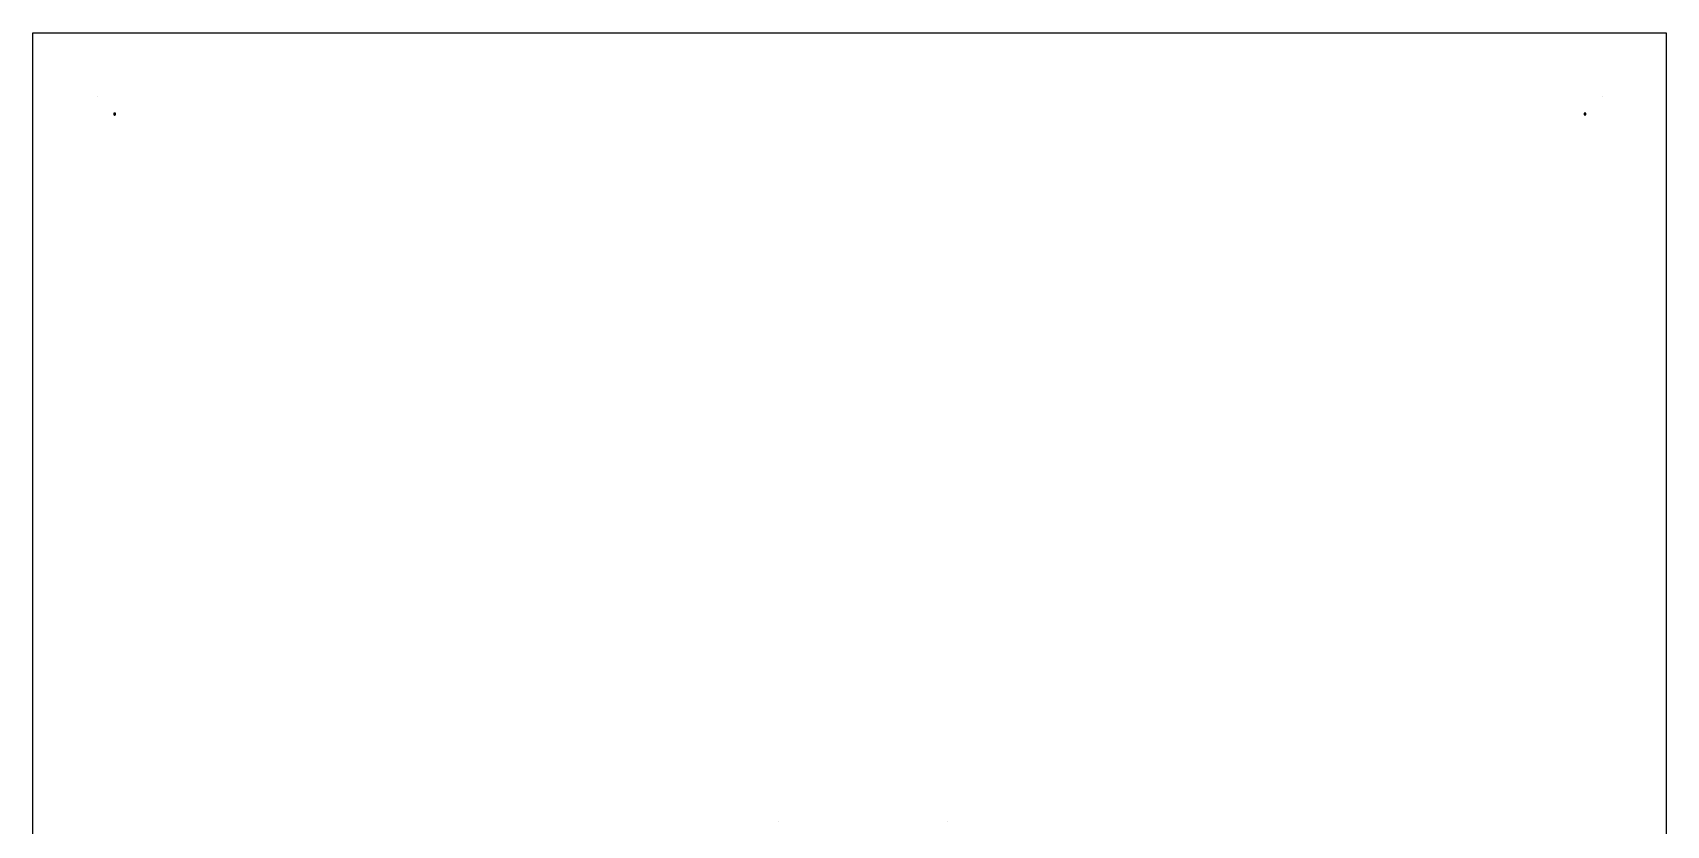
# Model space of a CAD drawing. Extents: x 5 to 20005, y 4 to 20004.
# Drawn here: x 5 to 20005, y 10303 to 20004 of the extents above; entities that cross this region are included whole.
import ezdxf

# ---------------------------------------------------------------- set-up
doc = ezdxf.new("R2010")
doc.units = 0
doc.layers.get('0').update_dxf_attribs({"linetype": 'CONTINUOUS'})
for name, color, linetype in [('1', 5, 'CONTINUOUS'), ('LAYER1', 4, 'CONTINUOUS'), ('LAYER2', 3, 'CONTINUOUS'), ('LAYER5', 1, 'CONTINUOUS')]:
    doc.layers.add(name, color=color, linetype=linetype)

msp = doc.modelspace()

# ---------------------------------------------------------------- linework, layer by layer
msp.add_lwpolyline([(5.107283551121376, 20004.03816852117), (20005.10728355112, 20004.03816852117), (20005.10728355112, 4.038168521167868), (5.107283551121376, 4.038168521167868), (5.107283551121376, 20004.03816852117)])
at = {"layer": '1'}
for points in [[(9137.141215841975, 10354.08631853202), (9137.211215841984, 10354.08631853202), (9137.211215841984, 10354.15631853202), (9137.141215841975, 10354.15631853202)], [(11209.1592682208, 10354.08631853202), (11209.22926822081, 10354.08631853202), (11209.22926822081, 10354.15631853202), (11209.1592682208, 10354.15631853202)]]:
    msp.add_lwpolyline(points, close=True, dxfattribs=at)
at = {"layer": 'LAYER1'}
for p, q in [((798.8847835511178, 19217.88566852116), (798.9547835511248, 19217.88566852116)), ((798.8847835511178, 19217.81566852116), (798.8847835511178, 19217.88566852116)), ((798.9547835511248, 19217.81566852116), (798.8847835511178, 19217.81566852116)), ((798.9547835511248, 19217.88566852116), (798.9547835511248, 19217.81566852116)), ((19218.88478355112, 19217.88566852116), (19218.95478355112, 19217.88566852116)), ((19218.88478355112, 19217.81566852116), (19218.88478355112, 19217.88566852116)), ((19218.95478355112, 19217.81566852116), (19218.88478355112, 19217.81566852116)), ((19218.95478355112, 19217.88566852116), (19218.95478355112, 19217.81566852116))]:
    msp.add_line(p, q, dxfattribs=at)
for points in [[(1008.669783551121, 18992.85066852117), (1009.169783551121, 18992.85066852117), (1009.169783551121, 18992.35066852117), (1008.669783551121, 18992.35066852117), (1008.669783551121, 18992.85066852117)], [(19008.66978355112, 18992.85066852117), (19009.16978355112, 18992.85066852117), (19009.16978355112, 18992.35066852117), (19008.66978355112, 18992.35066852117), (19008.66978355112, 18992.85066852117)]]:
    msp.add_lwpolyline(points, dxfattribs=at)
at = {"layer": 'LAYER2'}
for p, q in [((798.8847835511178, 19217.88566852116), (798.9547835511248, 19217.88566852116)), ((798.8847835511178, 19217.81566852116), (798.8847835511178, 19217.88566852116)), ((798.9547835511248, 19217.81566852116), (798.8847835511178, 19217.81566852116)), ((798.9547835511248, 19217.88566852116), (798.9547835511248, 19217.81566852116)), ((19218.88478355112, 19217.88566852116), (19218.95478355112, 19217.88566852116)), ((19218.88478355112, 19217.81566852116), (19218.88478355112, 19217.88566852116)), ((19218.95478355112, 19217.81566852116), (19218.88478355112, 19217.81566852116)), ((19218.95478355112, 19217.88566852116), (19218.95478355112, 19217.81566852116))]:
    msp.add_line(p, q, dxfattribs=at)
for points in [[(998.9197835511212, 18997.85066852117), (1018.919783551121, 18997.85066852117), (1018.919783551121, 19017.85066852117), (998.9197835511212, 19017.85066852117)], [(18998.91978355112, 18997.85066852117), (19018.91978355112, 18997.85066852117), (19018.91978355112, 19017.85066852117), (18998.91978355112, 19017.85066852117)]]:
    msp.add_lwpolyline(points, close=True, dxfattribs=at)
at = {"layer": 'LAYER5'}
for points in [[(9137.141215841975, 10354.08631853202), (9137.211215841984, 10354.08631853202), (9137.211215841984, 10354.15631853202), (9137.141215841975, 10354.15631853202)], [(11209.1592682208, 10354.08631853202), (11209.22926822081, 10354.08631853202), (11209.22926822081, 10354.15631853202), (11209.1592682208, 10354.15631853202)]]:
    msp.add_lwpolyline(points, close=True, dxfattribs=at)

doc.saveas('drawing.dxf')
